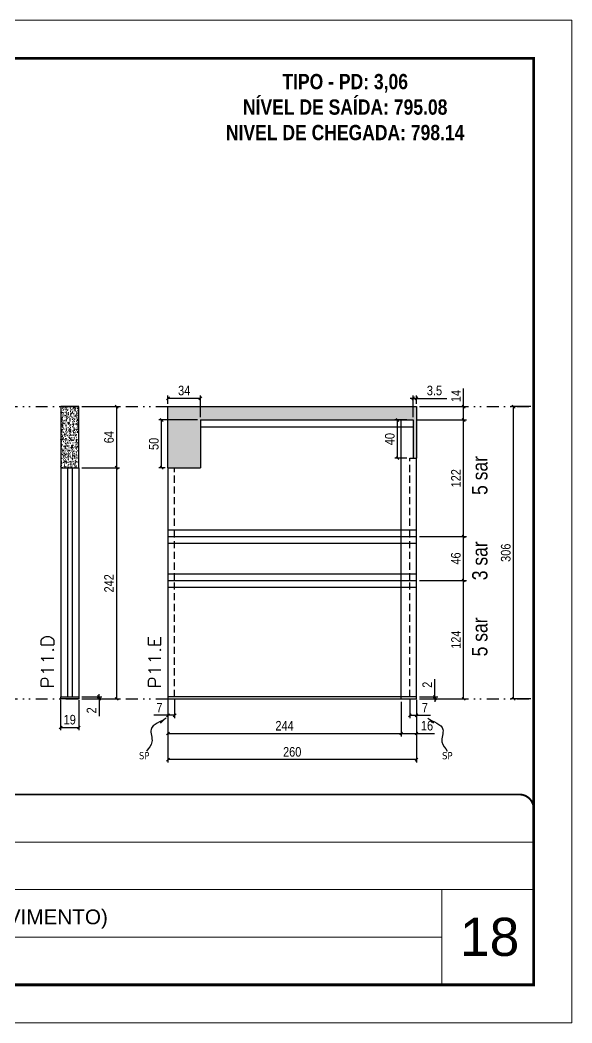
# Model space of a CAD drawing. Extents: x 14400 to 27878, y -21631 to 6985.
# Drawn here: x 16920 to 17497, y 1340 to 2390 of the extents above; entities that cross this region are included whole.
import ezdxf

# ---------------------------------------------------------------- set-up
doc = ezdxf.new("R2010")
doc.units = 0
for name, pattern in [('CONTINUO', [0]), ('DASHED', [0.75, 0.5, -0.25]), ('DIVIDE2', [0.625, 0.25, -0.125, 0, -0.125, 0, -0.125]), ('HIDDEN', [0.375, 0.25, -0.125])]:
    doc.linetypes.add(name, pattern=pattern)
for name, color, linetype, lineweight in [('CARIMBO', 255, 'Continuous', 9), ('Folhas', 255, 'Continuous', 9), ('SARRAFO DE PRESSAO', 251, 'DASHED', 9), ('Texto Seção', 7, 'Continuous', 15)]:
    doc.layers.add(name, color=color, linetype=linetype, lineweight=lineweight)
for name, color, linetype in [('COTA', 241, 'Continuous'), ('NOMENCLATURA', 7, 'Continuous'), ('Nível', 160, 'Continuous'), ('Painéis', 200, 'Continuous'), ('SARR_2.2x7', 40, 'Continuous'), ('Sarrafo de Pressão', 42, 'HIDDEN'), ('texto', 7, 'Continuous')]:
    doc.layers.add(name, color=color, linetype=linetype)
doc.styles.add('ARIAL', font='arial.ttf')
doc.styles.add('ARIAL_NARROW', font='ARIALN.TTF', dxfattribs={"height": 0.2})
doc.styles.add('COTA TECNICA', font='techl___.ttf', dxfattribs={"height": 10})
doc.styles.add('COTA TECNICA-50', font='techl___.ttf', dxfattribs={"height": 10})
doc.styles.add('REGUA-120', font='ROMANS.shx', dxfattribs={"height": 15})
doc.styles.add('ROMANC', font='techb___.ttf', dxfattribs={"height": 2.5})
doc.styles.get("Standard").update_dxf_attribs({"font": 'arial.ttf'})
doc.dimstyles.new('COTA PAINEL-50', dxfattribs={"dimtxt": 10, "dimasz": 3, "dimexe": 3, "dimexo": 3, "dimgap": 3, "dimtad": 1, "dimdec": 1, "dimzin": 12, "dimdsep": 46, "dimtxsty": 'COTA TECNICA-50', "dimblk1": 'OBLIQUE', "dimblk2": 'OBLIQUE', "dimsah": 1, "dimcen": 0.9, "dimclrd": 4, "dimclre": 4, "dimclrt": 240, "dimadec": 1, "dimazin": 3, "dimtfac": 1, "dimtdec": 1, "dimtmove": 0, "dimatfit": 3, "dimfxl": 1, "dimtolj": 1, "dimtzin": 12, "dimarcsym": 0})
doc.dimstyles.new('PAINEL', dxfattribs={"dimtxt": 10, "dimasz": 3, "dimexe": 3, "dimexo": 3, "dimgap": 3, "dimtad": 1, "dimdec": 1, "dimzin": 12, "dimdsep": 46, "dimtxsty": 'COTA TECNICA', "dimblk1": 'OBLIQUE', "dimblk2": 'OBLIQUE', "dimsah": 1, "dimcen": 0.9, "dimclrd": 4, "dimclre": 4, "dimclrt": 240, "dimadec": 1, "dimazin": 3, "dimtfac": 1, "dimtdec": 1, "dimtmove": 0, "dimatfit": 3, "dimfxl": 1, "dimtolj": 1, "dimtzin": 12, "dimarcsym": 0})
doc.dimstyles.get("Standard").update_dxf_attribs({"dimtxt": 0.18, "dimasz": 0.18, "dimexe": 0.18, "dimexo": 0.0625, "dimgap": 0.09, "dimtad": 0, "dimtih": 1, "dimtoh": 1, "dimdec": 4, "dimzin": 0, "dimdsep": 46, "dimtxsty": 'Standard', "dimcen": 0.09, "dimadec": 0, "dimazin": 0, "dimtfac": 1, "dimtdec": 4, "dimtofl": 0, "dimtmove": 0, "dimatfit": 3, "dimfxl": 1, "dimtolj": 1, "dimtzin": 0, "dimarcsym": 0})

# ---------------------------------------------------------------- blocks, each defined once
blk = doc.blocks.new('9999999999')
at = {"color": 30, "linetype": 'CONTINUO'}
for p, q in [((98564.6, 34379.6), (99584, 34379.6)), ((98564.6, 34329.8), (99488, 34329.8)), ((99584, 34329.8), (99488, 34329.8)), ((99488, 34329.8), (99488, 34230.2)), ((98564.6, 34280), (99488, 34280))]:
    blk.add_line(p, q, dxfattribs=at)
at = {"color": 30, "linetype": 'CONTINUO', "const_width": 2}
blk.add_lwpolyline([(99584, 34230.2), (99584, 34414.4, 0.414214), (99569, 34429.4), (98229, 34429.4, 0.414214), (98214, 34414.4), (98214, 34245.2, 0.414214), (98229, 34230.2), (99584, 34230.2)], format="xyb", dxfattribs=at)
at = {"layer": 'Folhas'}
blk.add_lwpolyline([(98139, 34190.2), (99624, 34190.2), (99624, 35240.2), (98139, 35240.2)], close=True, dxfattribs=at)
at = {"layer": 'Folhas', "color": 30, "const_width": 3}
blk.add_lwpolyline([(98214, 34230.2), (99584, 34230.2), (99584, 35200.2), (98214, 35200.2)], close=True, dxfattribs=at)
at = {"color": 7, "linetype": 'Continuous', "ltscale": 5, "style": 'ARIAL'}
blk.add_text('TIPO (7° AO 21° PAVIMENTO)', height=15.483, dxfattribs=at).set_placement((98837.7, 34293.5))
blk = doc.blocks.new('_Oblique')
at = {"color": 0, "linetype": 'ByBlock', "lineweight": -2}
blk.add_line((-0.5, -0.5), (0.5, 0.5), dxfattribs=at)
blk = doc.blocks.new('*D1131')
at = {"layer": 'COTA', "color": 4, "lineweight": -2, "transparency": 16777216}
for p, q in [((17074.4, 1678.7), (17074.4, 1613.1)), ((17334.4, 1678.7), (17334.4, 1613.1)), ((17334.4, 1616.1), (17074.4, 1616.1))]:
    blk.add_line(p, q, dxfattribs=at)
at = {"layer": 'Defpoints', "color": 0, "transparency": 16777216}
for p in [(17074.4, 1681.7), (17334.4, 1681.7), (17074.4, 1616.1)]:
    blk.add_point(p, dxfattribs=at)
at = {"layer": 'COTA', "color": 4, "lineweight": -2, "transparency": 16777216, "xscale": 3, "yscale": 3, "zscale": 3, "rotation": 180}
blk.add_blockref('_Oblique', (17074.4, 1616.1), dxfattribs=at)
at = {"layer": 'COTA', "color": 4, "lineweight": -2, "transparency": 16777216, "xscale": 3, "yscale": 3, "zscale": 3}
blk.add_blockref('_Oblique', (17334.4, 1616.1), dxfattribs=at)
at = {"layer": 'COTA', "color": 240, "transparency": 16777216, "insert": (17204.4, 1624.2), "char_height": 10, "attachment_point": 5, "style": 'COTA TECNICA'}
blk.add_mtext('\\A1;260', dxfattribs=at)
blk = doc.blocks.new('*D1132')
at = {"layer": 'COTA', "color": 4, "lineweight": -2, "transparency": 16777216}
for p, q in [((17327.4, 1678.7), (17327.4, 1659.5)), ((17334.4, 1676.7), (17334.4, 1659.5)), ((17327.4, 1662.5), (17334.4, 1662.5)), ((17334.4, 1662.5), (17349.1, 1662.5))]:
    blk.add_line(p, q, dxfattribs=at)
at = {"layer": 'Defpoints', "color": 0, "transparency": 16777216}
for p in [(17327.4, 1681.7), (17334.4, 1679.7), (17334.4, 1662.5)]:
    blk.add_point(p, dxfattribs=at)
at = {"layer": 'COTA', "color": 4, "lineweight": -2, "transparency": 16777216, "xscale": 3, "yscale": 3, "zscale": 3, "rotation": 180}
blk.add_blockref('_Oblique', (17327.4, 1662.5), dxfattribs=at)
at = {"layer": 'COTA', "color": 4, "lineweight": -2, "transparency": 16777216, "xscale": 3, "yscale": 3, "zscale": 3}
blk.add_blockref('_Oblique', (17334.4, 1662.5), dxfattribs=at)
at = {"layer": 'COTA', "color": 240, "transparency": 16777216, "insert": (17343.2, 1670.5), "char_height": 10, "attachment_point": 5, "style": 'COTA TECNICA-50'}
blk.add_mtext('\\A1;7', dxfattribs=at)
blk = doc.blocks.new('*D1133')
at = {"layer": 'COTA', "color": 4, "lineweight": -2, "transparency": 16777216}
for p, q in [((17074.4, 1676.7), (17074.4, 1659.5)), ((17081.4, 1678.7), (17081.4, 1659.5)), ((17074.4, 1662.5), (17059.6, 1662.5)), ((17081.4, 1662.5), (17074.4, 1662.5))]:
    blk.add_line(p, q, dxfattribs=at)
at = {"layer": 'Defpoints', "color": 0, "transparency": 16777216}
for p in [(17081.4, 1681.7), (17074.4, 1679.7), (17074.4, 1662.5)]:
    blk.add_point(p, dxfattribs=at)
at = {"layer": 'COTA', "color": 4, "lineweight": -2, "transparency": 16777216, "xscale": 3, "yscale": 3, "zscale": 3, "rotation": 180}
blk.add_blockref('_Oblique', (17074.4, 1662.5), dxfattribs=at)
at = {"layer": 'COTA', "color": 4, "lineweight": -2, "transparency": 16777216, "xscale": 3, "yscale": 3, "zscale": 3}
blk.add_blockref('_Oblique', (17081.4, 1662.5), dxfattribs=at)
at = {"layer": 'COTA', "color": 240, "transparency": 16777216, "insert": (17065.5, 1670.5), "char_height": 10, "attachment_point": 5, "style": 'COTA TECNICA-50'}
blk.add_mtext('\\A1;7', dxfattribs=at)
blk = doc.blocks.new('*D1134')
at = {"layer": 'COTA', "color": 4, "lineweight": -2, "transparency": 16777216}
for p, q in [((17353.6, 1681.7), (17353.6, 1700.5)), ((17337.4, 1681.7), (17356.6, 1681.7)), ((17353.6, 1679.7), (17353.6, 1681.7)), ((17337.4, 1679.7), (17356.6, 1679.7)), ((17353.6, 1679.7), (17353.6, 1676.7))]:
    blk.add_line(p, q, dxfattribs=at)
at = {"layer": 'Defpoints', "color": 0, "transparency": 16777216}
for p in [(17334.4, 1681.7), (17334.4, 1679.7), (17353.6, 1679.7)]:
    blk.add_point(p, dxfattribs=at)
at = {"layer": 'COTA', "color": 4, "lineweight": -2, "transparency": 16777216, "xscale": 3, "yscale": 3, "zscale": 3}
for p, rotation in [((17353.6, 1681.7), 270), ((17353.6, 1679.7), 90)]:
    blk.add_blockref('_Oblique', p, dxfattribs=dict(at, rotation=rotation))
at = {"layer": 'COTA', "color": 240, "transparency": 16777216, "insert": (17345.6, 1694.5), "char_height": 10, "attachment_point": 5, "rotation": 90, "style": 'COTA TECNICA-50'}
blk.add_mtext('\\A1;2', dxfattribs=at)
blk = doc.blocks.new('*D1135')
at = {"layer": 'COTA', "color": 4, "linetype": 'ByBlock', "lineweight": -2, "transparency": 16777216}
for p, q in [((17337.4, 1803.7), (17386.7, 1803.7)), ((17383.7, 1679.7), (17383.7, 1803.7)), ((17337.4, 1679.7), (17386.7, 1679.7))]:
    blk.add_line(p, q, dxfattribs=at)
at = {"layer": 'Defpoints', "color": 0, "linetype": 'ByBlock', "transparency": 16777216}
for p in [(17334.4, 1803.7), (17383.7, 1803.7), (17334.4, 1679.7)]:
    blk.add_point(p, dxfattribs=at)
at = {"layer": 'COTA', "color": 4, "linetype": 'ByBlock', "lineweight": -2, "transparency": 16777216, "xscale": 3, "yscale": 3, "zscale": 3}
for p, rotation in [((17383.7, 1803.7), 90), ((17383.7, 1679.7), 270)]:
    blk.add_blockref('_Oblique', p, dxfattribs=dict(at, rotation=rotation))
at = {"layer": 'COTA', "color": 240, "linetype": 'ByBlock', "transparency": 16777216, "insert": (17375.7, 1741.7), "char_height": 10, "attachment_point": 5, "rotation": 90, "style": 'COTA TECNICA'}
blk.add_mtext('\\A1;124', dxfattribs=at)
blk = doc.blocks.new('*D1136')
at = {"layer": 'COTA', "color": 4, "lineweight": -2, "transparency": 16777216}
for p, q in [((17074.4, 1676.7), (17074.4, 1640.5)), ((17318.4, 1676.7), (17318.4, 1640.5)), ((17074.4, 1643.5), (17318.4, 1643.5))]:
    blk.add_line(p, q, dxfattribs=at)
at = {"layer": 'Defpoints', "color": 0, "transparency": 16777216}
for p in [(17074.4, 1679.7), (17318.4, 1679.7), (17318.4, 1643.5)]:
    blk.add_point(p, dxfattribs=at)
at = {"layer": 'COTA', "color": 4, "lineweight": -2, "transparency": 16777216, "xscale": 3, "yscale": 3, "zscale": 3, "rotation": 180}
blk.add_blockref('_Oblique', (17074.4, 1643.5), dxfattribs=at)
at = {"layer": 'COTA', "color": 4, "lineweight": -2, "transparency": 16777216, "xscale": 3, "yscale": 3, "zscale": 3}
blk.add_blockref('_Oblique', (17318.4, 1643.5), dxfattribs=at)
at = {"layer": 'COTA', "color": 240, "transparency": 16777216, "insert": (17196.4, 1651.6), "char_height": 10, "attachment_point": 5, "style": 'COTA TECNICA'}
blk.add_mtext('\\A1;244', dxfattribs=at)
blk = doc.blocks.new('*D1153')
at = {"layer": 'COTA', "color": 4, "lineweight": -2, "transparency": 16777216}
for p, q in [((17454, 1985.7), (17433, 1985.7)), ((17436, 1679.7), (17436, 1985.7)), ((17454, 1679.7), (17433, 1679.7))]:
    blk.add_line(p, q, dxfattribs=at)
at = {"layer": 'Defpoints', "color": 0, "transparency": 16777216}
for p in [(17436, 1985.7), (17457, 1985.7), (17457, 1679.7)]:
    blk.add_point(p, dxfattribs=at)
at = {"layer": 'COTA', "color": 4, "lineweight": -2, "transparency": 16777216, "xscale": 3, "yscale": 3, "zscale": 3}
for p, rotation in [((17436, 1985.7), 90), ((17436, 1679.7), 270)]:
    blk.add_blockref('_Oblique', p, dxfattribs=dict(at, rotation=rotation))
at = {"layer": 'COTA', "color": 240, "transparency": 16777216, "insert": (17427.8, 1832.7), "char_height": 10, "attachment_point": 5, "rotation": 90, "style": 'COTA TECNICA'}
blk.add_mtext('\\A1;306', dxfattribs=at)
blk = doc.blocks.new('*D1154')
at = {"layer": 'COTA', "color": 4, "lineweight": -2, "transparency": 16777216}
for p, q in [((17333.9, 1971.7), (17386.7, 1971.7)), ((17383.7, 1849.7), (17383.7, 1971.7)), ((17337.4, 1849.7), (17386.7, 1849.7))]:
    blk.add_line(p, q, dxfattribs=at)
at = {"layer": 'Defpoints', "color": 0, "transparency": 16777216}
for p in [(17330.9, 1971.7), (17383.7, 1971.7), (17334.4, 1849.7)]:
    blk.add_point(p, dxfattribs=at)
at = {"layer": 'COTA', "color": 4, "lineweight": -2, "transparency": 16777216, "xscale": 3, "yscale": 3, "zscale": 3}
for p, rotation in [((17383.7, 1971.7), 90), ((17383.7, 1849.7), 270)]:
    blk.add_blockref('_Oblique', p, dxfattribs=dict(at, rotation=rotation))
at = {"layer": 'COTA', "color": 240, "transparency": 16777216, "insert": (17375.7, 1910.7), "char_height": 10, "attachment_point": 5, "rotation": 90, "style": 'COTA TECNICA'}
blk.add_mtext('\\A1;122', dxfattribs=at)
blk = doc.blocks.new('*D1155')
at = {"layer": 'COTA', "color": 4, "lineweight": -2, "transparency": 16777216}
for p, q in [((17383.7, 1985.7), (17383.7, 2004.8)), ((17337.4, 1985.7), (17386.7, 1985.7)), ((17383.7, 1971.7), (17383.7, 1985.7)), ((17333.9, 1971.7), (17386.7, 1971.7))]:
    blk.add_line(p, q, dxfattribs=at)
at = {"layer": 'Defpoints', "color": 0, "transparency": 16777216}
for p in [(17334.4, 1985.7), (17383.7, 1985.7), (17330.9, 1971.7)]:
    blk.add_point(p, dxfattribs=at)
at = {"layer": 'COTA', "color": 4, "lineweight": -2, "transparency": 16777216, "xscale": 3, "yscale": 3, "zscale": 3}
for p, rotation in [((17383.7, 1985.7), 90), ((17383.7, 1971.7), 270)]:
    blk.add_blockref('_Oblique', p, dxfattribs=dict(at, rotation=rotation))
at = {"layer": 'COTA', "color": 240, "transparency": 16777216, "insert": (17375.7, 1996.8), "char_height": 10, "attachment_point": 5, "rotation": 90, "style": 'COTA TECNICA'}
blk.add_mtext('\\A1;14', dxfattribs=at)
blk = doc.blocks.new('*D1156')
at = {"layer": 'COTA', "color": 4, "lineweight": -2, "transparency": 16777216}
for p, q in [((17105.4, 1971.7), (17064.8, 1971.7)), ((17067.8, 1921.7), (17067.8, 1971.7)), ((17071.4, 1921.7), (17064.8, 1921.7))]:
    blk.add_line(p, q, dxfattribs=at)
at = {"layer": 'Defpoints', "color": 0, "transparency": 16777216}
for p in [(17067.8, 1971.7), (17108.4, 1971.7), (17074.4, 1921.7)]:
    blk.add_point(p, dxfattribs=at)
at = {"layer": 'COTA', "color": 4, "lineweight": -2, "transparency": 16777216, "xscale": 3, "yscale": 3, "zscale": 3}
for p, rotation in [((17067.8, 1971.7), 90), ((17067.8, 1921.7), 270)]:
    blk.add_blockref('_Oblique', p, dxfattribs=dict(at, rotation=rotation))
at = {"layer": 'COTA', "color": 240, "transparency": 16777216, "insert": (17059.7, 1946.7), "char_height": 10, "attachment_point": 5, "rotation": 90, "style": 'COTA TECNICA'}
blk.add_mtext('\\A1;50', dxfattribs=at)
blk = doc.blocks.new('*D1157')
at = {"layer": 'COTA', "color": 4, "lineweight": -2, "transparency": 16777216}
for p, q in [((17074.4, 1988.7), (17074.4, 1997.3)), ((17108.4, 1974.7), (17108.4, 1997.3)), ((17108.4, 1994.3), (17074.4, 1994.3))]:
    blk.add_line(p, q, dxfattribs=at)
at = {"layer": 'Defpoints', "color": 0, "transparency": 16777216}
for p in [(17074.4, 1994.3), (17074.4, 1985.7), (17108.4, 1971.7)]:
    blk.add_point(p, dxfattribs=at)
at = {"layer": 'COTA', "color": 4, "lineweight": -2, "transparency": 16777216, "xscale": 3, "yscale": 3, "zscale": 3, "rotation": 180}
blk.add_blockref('_Oblique', (17074.4, 1994.3), dxfattribs=at)
at = {"layer": 'COTA', "color": 4, "lineweight": -2, "transparency": 16777216, "xscale": 3, "yscale": 3, "zscale": 3}
blk.add_blockref('_Oblique', (17108.4, 1994.3), dxfattribs=at)
at = {"layer": 'COTA', "color": 240, "transparency": 16777216, "insert": (17091.4, 2002.5), "char_height": 10, "attachment_point": 5, "style": 'COTA TECNICA'}
blk.add_mtext('\\A1;34', dxfattribs=at)
blk = doc.blocks.new('*D1550')
at = {"color": 4, "lineweight": -2, "transparency": 16777216}
for p, q in [((17318.4, 1676.7), (17318.4, 1640.5)), ((17334.4, 1676.7), (17334.4, 1640.5)), ((17318.4, 1643.5), (17334.4, 1643.5)), ((17334.4, 1643.5), (17353.4, 1643.5))]:
    blk.add_line(p, q, dxfattribs=at)
at = {"layer": 'Defpoints', "color": 0, "transparency": 16777216}
for p in [(17318.4, 1679.7), (17334.4, 1679.7), (17334.4, 1643.5)]:
    blk.add_point(p, dxfattribs=at)
at = {"color": 4, "lineweight": -2, "transparency": 16777216, "xscale": 3, "yscale": 3, "zscale": 3, "rotation": 180}
blk.add_blockref('_Oblique', (17318.4, 1643.5), dxfattribs=at)
at = {"color": 4, "lineweight": -2, "transparency": 16777216, "xscale": 3, "yscale": 3, "zscale": 3}
blk.add_blockref('_Oblique', (17334.4, 1643.5), dxfattribs=at)
at = {"color": 240, "transparency": 16777216, "insert": (17345.4, 1651.6), "char_height": 10, "attachment_point": 5, "style": 'COTA TECNICA'}
blk.add_mtext('\\A1;16', dxfattribs=at)
blk = doc.blocks.new('*D2874')
at = {"layer": 'COTA', "color": 4, "lineweight": -2, "transparency": 16777216}
for p, q in [((17330.9, 1974.7), (17330.9, 1997.3)), ((17334.4, 1988.7), (17334.4, 1997.3)), ((17330.9, 1994.3), (17327.9, 1994.3)), ((17330.9, 1994.3), (17334.4, 1994.3)), ((17334.4, 1994.3), (17366, 1994.3))]:
    blk.add_line(p, q, dxfattribs=at)
at = {"layer": 'Defpoints', "color": 0, "transparency": 16777216}
for p in [(17334.4, 1994.3), (17334.4, 1985.7), (17330.9, 1971.7)]:
    blk.add_point(p, dxfattribs=at)
at = {"layer": 'COTA', "color": 4, "lineweight": -2, "transparency": 16777216, "xscale": 3, "yscale": 3, "zscale": 3}
blk.add_blockref('_Oblique', (17330.9, 1994.3), dxfattribs=at)
at = {"layer": 'COTA', "color": 4, "lineweight": -2, "transparency": 16777216, "xscale": 3, "yscale": 3, "zscale": 3, "rotation": 180}
blk.add_blockref('_Oblique', (17334.4, 1994.3), dxfattribs=at)
at = {"layer": 'COTA', "color": 240, "transparency": 16777216, "insert": (17353.2, 2002.5), "char_height": 10, "attachment_point": 5, "style": 'COTA TECNICA'}
blk.add_mtext('\\A1;3.5', dxfattribs=at)
blk = doc.blocks.new('*D2875')
at = {"layer": 'COTA', "color": 4, "lineweight": -2, "transparency": 16777216}
for p, q in [((17337.4, 1849.7), (17386.7, 1849.7)), ((17383.7, 1803.7), (17383.7, 1849.7)), ((17337.4, 1803.7), (17386.7, 1803.7))]:
    blk.add_line(p, q, dxfattribs=at)
at = {"layer": 'Defpoints', "color": 0, "transparency": 16777216}
for p in [(17334.4, 1849.7), (17383.7, 1849.7), (17334.4, 1803.7)]:
    blk.add_point(p, dxfattribs=at)
at = {"layer": 'COTA', "color": 4, "lineweight": -2, "transparency": 16777216, "xscale": 3, "yscale": 3, "zscale": 3}
for p, rotation in [((17383.7, 1849.7), 90), ((17383.7, 1803.7), 270)]:
    blk.add_blockref('_Oblique', p, dxfattribs=dict(at, rotation=rotation))
at = {"layer": 'COTA', "color": 240, "transparency": 16777216, "insert": (17375.6, 1826.7), "char_height": 10, "attachment_point": 5, "rotation": 90, "style": 'COTA TECNICA'}
blk.add_mtext('\\A1;46', dxfattribs=at)
blk = doc.blocks.new('*D2876')
at = {"layer": 'COTA', "color": 4, "lineweight": -2, "transparency": 16777216}
for p, q in [((17324.4, 1971.7), (17311.6, 1971.7)), ((17314.6, 1931.7), (17314.6, 1971.7)), ((17324.4, 1931.7), (17311.6, 1931.7))]:
    blk.add_line(p, q, dxfattribs=at)
at = {"layer": 'Defpoints', "color": 0, "transparency": 16777216}
for p in [(17314.6, 1971.7), (17327.4, 1971.7), (17327.4, 1931.7)]:
    blk.add_point(p, dxfattribs=at)
at = {"layer": 'COTA', "color": 4, "lineweight": -2, "transparency": 16777216, "xscale": 3, "yscale": 3, "zscale": 3}
for p, rotation in [((17314.6, 1971.7), 90), ((17314.6, 1931.7), 270)]:
    blk.add_blockref('_Oblique', p, dxfattribs=dict(at, rotation=rotation))
at = {"layer": 'COTA', "color": 240, "transparency": 16777216, "insert": (17306.5, 1951.7), "char_height": 10, "attachment_point": 5, "rotation": 90, "style": 'COTA TECNICA'}
blk.add_mtext('\\A1;40', dxfattribs=at)
blk = doc.blocks.new('*D4616')
at = {"layer": 'COTA', "color": 4, "lineweight": -2, "transparency": 16777216}
for p, q in [((16962.2, 1678.7), (16962.2, 1646.8)), ((16981.2, 1678.7), (16981.2, 1646.8)), ((16962.2, 1649.8), (16981.2, 1649.8))]:
    blk.add_line(p, q, dxfattribs=at)
at = {"layer": 'Defpoints', "color": 0, "transparency": 16777216}
for p in [(16962.2, 1681.7), (16981.2, 1681.7), (16981.2, 1649.8)]:
    blk.add_point(p, dxfattribs=at)
at = {"layer": 'COTA', "color": 4, "lineweight": -2, "transparency": 16777216, "xscale": 3, "yscale": 3, "zscale": 3, "rotation": 180}
blk.add_blockref('_Oblique', (16962.2, 1649.8), dxfattribs=at)
at = {"layer": 'COTA', "color": 4, "lineweight": -2, "transparency": 16777216, "xscale": 3, "yscale": 3, "zscale": 3}
blk.add_blockref('_Oblique', (16981.2, 1649.8), dxfattribs=at)
at = {"layer": 'COTA', "color": 240, "transparency": 16777216, "insert": (16971.7, 1657.9), "char_height": 10, "attachment_point": 5, "style": 'COTA TECNICA'}
blk.add_mtext('\\A1;19', dxfattribs=at)
blk = doc.blocks.new('*D4617')
at = {"layer": 'COTA', "color": 4, "lineweight": -2, "transparency": 16777216}
for p, q in [((16984.2, 1681.7), (17005.4, 1681.7)), ((17002.4, 1681.7), (17002.4, 1684.7)), ((17002.4, 1681.7), (17002.4, 1679.7)), ((16984.2, 1679.7), (17005.4, 1679.7)), ((17002.4, 1679.7), (17002.4, 1661.6))]:
    blk.add_line(p, q, dxfattribs=at)
at = {"layer": 'Defpoints', "color": 0, "transparency": 16777216}
for p in [(16981.2, 1681.7), (17002.4, 1681.7), (16981.2, 1679.7)]:
    blk.add_point(p, dxfattribs=at)
at = {"layer": 'COTA', "color": 4, "lineweight": -2, "transparency": 16777216, "xscale": 3, "yscale": 3, "zscale": 3}
for p, rotation in [((17002.4, 1681.7), 270), ((17002.4, 1679.7), 90)]:
    blk.add_blockref('_Oblique', p, dxfattribs=dict(at, rotation=rotation))
at = {"layer": 'COTA', "color": 240, "transparency": 16777216, "insert": (16994.4, 1667.7), "char_height": 10, "attachment_point": 5, "rotation": 90, "style": 'COTA TECNICA-50'}
blk.add_mtext('\\A1;2', dxfattribs=at)
blk = doc.blocks.new('*D4618')
at = {"layer": 'COTA', "color": 4, "lineweight": -2, "transparency": 16777216}
for p, q in [((16984.2, 1921.7), (17023.9, 1921.7)), ((17020.9, 1679.7), (17020.9, 1921.7)), ((16984.2, 1679.7), (17023.9, 1679.7))]:
    blk.add_line(p, q, dxfattribs=at)
at = {"layer": 'Defpoints', "color": 0, "transparency": 16777216}
for p in [(16981.2, 1921.7), (17020.9, 1921.7), (16981.2, 1679.7)]:
    blk.add_point(p, dxfattribs=at)
at = {"layer": 'COTA', "color": 4, "lineweight": -2, "transparency": 16777216, "xscale": 3, "yscale": 3, "zscale": 3}
for p, rotation in [((17020.9, 1921.7), 90), ((17020.9, 1679.7), 270)]:
    blk.add_blockref('_Oblique', p, dxfattribs=dict(at, rotation=rotation))
at = {"layer": 'COTA', "color": 240, "transparency": 16777216, "insert": (17012.8, 1800.7), "char_height": 10, "attachment_point": 5, "rotation": 90, "style": 'COTA TECNICA-50'}
blk.add_mtext('\\A1;242', dxfattribs=at)
blk = doc.blocks.new('*D4619')
at = {"layer": 'COTA', "color": 4, "lineweight": -2, "transparency": 16777216}
for p, q in [((16984.2, 1985.7), (17023.9, 1985.7)), ((17020.9, 1921.7), (17020.9, 1985.7)), ((16984.2, 1921.7), (17023.9, 1921.7))]:
    blk.add_line(p, q, dxfattribs=at)
at = {"layer": 'Defpoints', "color": 0, "transparency": 16777216}
for p in [(16981.2, 1985.7), (17020.9, 1985.7), (16981.2, 1921.7)]:
    blk.add_point(p, dxfattribs=at)
at = {"layer": 'COTA', "color": 4, "lineweight": -2, "transparency": 16777216, "xscale": 3, "yscale": 3, "zscale": 3}
for p, rotation in [((17020.9, 1985.7), 90), ((17020.9, 1921.7), 270)]:
    blk.add_blockref('_Oblique', p, dxfattribs=dict(at, rotation=rotation))
at = {"layer": 'COTA', "color": 240, "transparency": 16777216, "insert": (17012.8, 1953.7), "char_height": 10, "attachment_point": 5, "rotation": 90, "style": 'COTA TECNICA'}
blk.add_mtext('\\A1;64', dxfattribs=at)

msp = doc.modelspace()

# ---------------------------------------------------------------- hatches: boundary and pattern name
at = {"layer": 'COTA'}
h = msp.add_hatch(dxfattribs=at)
h.set_pattern_fill('AR-CONC', color=256, scale=0.03)
h.set_pattern_definition([(50, (-1780.807, -2347.15), (5.4655401, -0.4781726), [0.5715, -6.2865]), (355, (-1780.807, -2347.15), (-1.0573026, 5.7317054), [0.4572, -5.0292175]), (100.451445, (-1780.3516, -2347.19), (4.4082374, 5.2535326), [0.4857003, -5.3427073]), (46.1842, (-1780.807, -2345.626), (8.1323712, -1.2612698), [0.85725, -9.42975]), (96.635558, (-1780.129, -2345.731), (7.122124, 7.4227837), [0.7285507, -8.0140682]), (351.18415, (-1780.807, -2345.626), (7.122124, 7.4227837), [0.685799, -7.543792]), (21, (-1780.045, -2346.007), (4.5484317, -3.0679559), [0.5715, -6.2865]), (326, (-1780.045, -2346.007), (1.8540609, 5.525639), [0.4572, -5.0292]), (71.451445, (-1779.666, -2346.263), (6.4024926, 2.457683), [0.4857003, -5.3426981]), (37.5, (-1780.807, -2347.1502), (0.0926581, 2.53665117), [0, -4.96824, 0, -5.1054, 0, -5.04825]), (7.5, (-1780.807, -2347.1502), (2.00458988, 3.00541724), [0, -2.91084, 0, -4.85394, 0, -1.92405]), (327.5, (-1782.5063, -2347.1502), (4.06771786, -0.17186232), [0, -1.905, 0, -5.9436, 0, -7.8867]), (317.5, (-1783.2683, -2347.1502), (4.44387544, 0.7627947), [0, -2.4765, 0, -3.94716, 0, -5.6007])])
h.paths.add_polyline_path([(16962.246, 1921.71), (16981.246, 1921.71), (16981.246, 1985.71), (16962.246, 1985.71)])
h = msp.add_hatch(dxfattribs=at)
h.set_pattern_fill('AR-CONC', color=256, scale=0.03)
h.set_pattern_definition([(50, (51.9196, 0), (5.4655401, -0.4781726), [0.5715, -6.2865]), (355, (51.9196, 0), (-1.0573026, 5.7317054), [0.4572, -5.0292175]), (100.451445, (52.375, -0.04), (4.4082374, 5.2535326), [0.4857003, -5.3427073]), (46.1842, (51.9196, 1.524), (8.1323712, -1.2612698), [0.85725, -9.42975]), (96.63556, (52.597, 1.419), (7.122124, 7.4227837), [0.7285507, -8.0140682]), (351.18415, (51.92, 1.524), (7.122124, 7.4227837), [0.685799, -7.543792]), (21, (52.6816, 1.143), (4.5484317, -3.067956), [0.5715, -6.2865]), (326, (52.6816, 1.143), (1.8540609, 5.525639), [0.4572, -5.0292]), (71.451445, (53.0607, 0.8873), (6.4024926, 2.457683), [0.4857003, -5.3426981]), (37.5, (51.9196, 0), (0.0926581, 2.53665117), [0, -4.96824, 0, -5.1054, 0, -5.04825]), (7.5, (51.9196, 0), (2.00458988, 3.00541724), [0, -2.91084, 0, -4.85394, 0, -1.92405]), (327.5, (50.2204, 0), (4.06771786, -0.17186232), [0, -1.905, 0, -5.9436, 0, -7.8867]), (317.5, (49.4584, 0), (4.44387544, 0.7627947), [0, -2.4765, 0, -3.94716, 0, -5.6007])])
h.paths.add_polyline_path([(17108.377, 1971.71), (17330.877, 1971.71), (17330.877, 1931.71), (17334.377, 1931.71), (17334.377, 1985.71), (17074.377, 1985.71), (17074.377, 1921.71), (17108.377, 1921.71)])

# ---------------------------------------------------------------- linework, layer by layer
for p, q in [((17074.377, 1921.71), (17074.377, 1985.71)), ((17074.377, 1985.71), (17334.377, 1985.71)), ((17334.377, 1985.71), (17334.377, 1931.71))]:
    msp.add_line(p, q, dxfattribs=at)
msp.add_lwpolyline([(16962.246, 1921.71), (16981.246, 1921.71), (16981.246, 1985.71), (16962.246, 1985.71)], close=True, dxfattribs=at)
at = {"layer": 'Nível', "color": 4, "linetype": 'DIVIDE2', "ltscale": 50}
for p, q in [((16086.967, 1985.71), (17456.967, 1985.71)), ((16086.967, 1679.71), (17456.967, 1679.71))]:
    msp.add_line(p, q, dxfattribs=at)
at = {"layer": 'Painéis'}
for p, q in [((17108.377, 1971.71), (17108.377, 1921.71)), ((17108.377, 1971.71), (17330.877, 1971.71)), ((17318.377, 1679.71), (17318.377, 1971.71)), ((17330.877, 1971.71), (17330.877, 1931.71)), ((16962.246, 1921.71), (16962.246, 1681.71)), ((16962.246, 1921.71), (16981.246, 1921.71)), ((16981.246, 1921.71), (16981.246, 1681.71)), ((17074.377, 1921.71), (17074.377, 1681.71)), ((17074.377, 1921.71), (17108.377, 1921.71)), ((17327.377, 1931.71), (17334.377, 1931.71)), ((17334.377, 1681.71), (17334.377, 1931.71)), ((17074.377, 1849.71), (17334.377, 1849.71)), ((17074.377, 1803.71), (17334.377, 1803.71)), ((16962.246, 1681.71), (16981.246, 1681.71)), ((16962.246, 1679.71), (16962.246, 1681.71)), ((16981.246, 1681.71), (16981.246, 1679.71)), ((16981.246, 1679.71), (16962.246, 1679.71))]:
    msp.add_line(p, q, dxfattribs=at)
msp.add_lwpolyline([(17334.377, 1681.71), (17074.377, 1681.71), (17074.377, 1679.71), (17334.377, 1679.71)], close=True, dxfattribs=at)
at = {"layer": 'SARR_2.2x7'}
for p, q in [((17108.377, 1964.71), (17330.877, 1964.71)), ((16969.246, 1921.71), (16969.246, 1681.71)), ((16974.246, 1921.71), (16974.246, 1681.71)), ((17074.377, 1856.71), (17334.377, 1856.71)), ((17074.377, 1842.71), (17334.377, 1842.71)), ((17074.377, 1810.71), (17334.377, 1810.71)), ((17074.377, 1796.71), (17334.377, 1796.71))]:
    msp.add_line(p, q, dxfattribs=at)
at = {"layer": 'Sarrafo de Pressão', "ltscale": 30}
for p, q in [((17081.377, 1849.71), (17081.377, 1921.71)), ((17327.377, 1849.71), (17327.377, 1931.71)), ((17081.377, 1803.71), (17081.377, 1849.71)), ((17327.377, 1803.71), (17327.377, 1849.71)), ((17081.377, 1681.71), (17081.377, 1803.71)), ((17327.377, 1681.71), (17327.377, 1803.71))]:
    msp.add_line(p, q, dxfattribs=at)

# ---------------------------------------------------------------- block references
at = {"layer": 'SARRAFO DE PRESSAO', "color": 6, "linetype": 'ByBlock'}
msp.add_blockref('9999999999', (-82127.011, -32849.778), dxfattribs=at)

# ---------------------------------------------------------------- texts
at = {"layer": 'CARIMBO', "style": 'ARIAL'}
msp.add_text('18', height=40, dxfattribs=at).set_placement((17379.828, 1410.571))
at = {"layer": 'NOMENCLATURA', "style": 'ARIAL_NARROW'}
for s, p in [('5 sar', (17408.62, 1893.229)), ('3 sar', (17408.62, 1803.919)), ('5 sar', (17408.62, 1724.229))]:
    msp.add_text(s, height=16, rotation=90, dxfattribs=at).set_placement(p)
at = {"layer": 'NOMENCLATURA', "color": 2, "insert": (17259.806, 2334.012), "char_height": 16, "attachment_point": 2, "style": 'ROMANC'}
msp.add_mtext_dynamic_manual_height_columns('TIPO - PD: 3,06\\PNÍVEL DE SAÍDA: 795.08\\PNIVEL DE CHEGADA: 798.14', width=432.35115, gutter_width=1, heights=[0], dxfattribs=at)
at = {"layer": 'texto', "color": 0, "char_height": 7.5, "attachment_point": 5}
for insert in [(17049.6, 1620.219), (17366.624, 1620.219)]:
    msp.add_mtext('{\\fTahoma|b0|i0|c0|p34;\\C4;SP}', dxfattribs=dict(at, insert=insert))
at = {"layer": 'Texto Seção', "style": 'REGUA-120', "width": 1.1}
for s, p in [('P11.D', (16954.997, 1690.473)), ('P11.E', (17067.127, 1690.473))]:
    msp.add_text(s, height=13, rotation=90, dxfattribs=at).set_placement(p)

# ---------------------------------------------------------------- dimensions: what is measured, and where the dimension line sits
dim = msp.add_linear_dim(base=(17334.377, 1643.53), p1=(17318.377, 1679.71), p2=(17334.377, 1679.71), dimstyle='PAINEL')
dim.commit()
dim.dimension.update_dxf_attribs({"geometry": '*D1550', "text_midpoint": (17345.384, 1651.633)})
at = {"layer": 'COTA'}
for base, p1, p2, dimstyle, picture, middle in [((17074.377, 1994.295), (17108.377, 1971.71), (17074.377, 1985.71), 'PAINEL', '*D1157', (17091.377, 2002.514)), ((17334.377, 1994.295), (17330.877, 1971.71), (17334.377, 1985.71), 'PAINEL', '*D2874', (17353.179, 2002.514)), ((17334.377, 1662.468), (17327.377, 1681.71), (17334.377, 1679.71), 'COTA PAINEL-50', '*D1132', (17343.242, 1670.541)), ((17318.377, 1643.53), (17074.377, 1679.71), (17318.377, 1679.71), 'PAINEL', '*D1136', (17196.377, 1651.603))]:
    dim = msp.add_linear_dim(base=base, p1=p1, p2=p2, dimstyle=dimstyle, dxfattribs=at)
    dim.commit()
    dim.dimension.update_dxf_attribs({"geometry": picture, "text_midpoint": middle})
for base, p1, p2, angle, dimstyle, picture, middle in [((17383.744, 1985.71), (17330.877, 1971.71), (17334.377, 1985.71), 90, 'PAINEL', '*D1155', (17375.671, 1996.768)), ((17020.891, 1985.71), (16981.246, 1921.71), (16981.246, 1985.71), 90, 'PAINEL', '*D4619', (17012.788, 1953.71)), ((17436.04, 1985.71), (17456.967, 1679.71), (17456.967, 1985.71), 90, 'PAINEL', '*D1153', (17427.821, 1832.71)), ((17067.815, 1971.71), (17074.377, 1921.71), (17108.377, 1971.71), 90, 'PAINEL', '*D1156', (17059.705, 1946.71)), ((17314.563, 1971.71), (17327.377, 1931.71), (17327.377, 1971.71), 90, 'PAINEL', '*D2876', (17306.461, 1951.71)), ((17383.744, 1971.71), (17334.377, 1849.71), (17330.877, 1971.71), 90, 'PAINEL', '*D1154', (17375.685, 1910.71)), ((17020.891, 1921.71), (16981.246, 1679.71), (16981.246, 1921.71), 90, 'COTA PAINEL-50', '*D4618', (17012.817, 1800.71)), ((17383.744, 1849.71), (17334.377, 1803.71), (17334.377, 1849.71), 90, 'PAINEL', '*D2875', (17375.642, 1826.71)), ((17074.377, 1662.468), (17081.377, 1681.71), (17074.377, 1679.71), 180, 'COTA PAINEL-50', '*D1133', (17065.511, 1670.541))]:
    dim = msp.add_linear_dim(base=base, p1=p1, p2=p2, angle=angle, dimstyle=dimstyle, dxfattribs=at)
    dim.commit()
    dim.dimension.update_dxf_attribs({"geometry": picture, "text_midpoint": middle})
at = {"layer": 'COTA', "linetype": 'ByBlock'}
dim = msp.add_aligned_dim(p1=(17334.377, 1679.71), p2=(17334.377, 1803.71), distance=-49.367, dimstyle='PAINEL', dxfattribs=at)
dim.commit()
dim.dimension.update_dxf_attribs({"geometry": '*D1135', "text_midpoint": (17375.671, 1741.71)})
at = {"layer": 'COTA'}
for base, p1, p2, picture, middle in [((17353.635, 1679.71), (17334.377, 1681.71), (17334.377, 1679.71), '*D1134', (17353.635, 1694.457)), ((17002.44, 1681.71), (16981.246, 1679.71), (16981.246, 1681.71), '*D4617', (17002.44, 1667.654))]:
    dim = msp.add_linear_dim(base=base, p1=p1, p2=p2, angle=90, dimstyle='COTA PAINEL-50', dxfattribs=at)
    dim.commit()
    dim.dimension.update_dxf_attribs({"geometry": picture, "text_midpoint": middle, "dimtype": 160})
dim = msp.add_linear_dim(base=(16981.246, 1649.816), p1=(16962.246, 1681.71), p2=(16981.246, 1681.71), dimstyle='PAINEL', override={"dimarcsym": 2}, dxfattribs=at)
dim.commit()
dim.dimension.update_dxf_attribs({"geometry": '*D4616', "text_midpoint": (16971.746, 1657.904)})
dim = msp.add_linear_dim(base=(17074.377, 1616.093), p1=(17334.377, 1681.71), p2=(17074.377, 1681.71), angle=180, dimstyle='PAINEL', override={"dimarcsym": 2}, dxfattribs=at)
dim.commit()
dim.dimension.update_dxf_attribs({"geometry": '*D1131', "text_midpoint": (17204.377, 1624.195)})

# ---------------------------------------------------------------- leaders
at = {"layer": 'COTA', "path_type": 1}
for points in [[(17072.548, 1659.529), (17056.762, 1647.694), (17057.688, 1634.688), (17052.135, 1624.906)], [(17346.206, 1659.529), (17361.991, 1647.694), (17361.066, 1634.688), (17366.618, 1624.906)]]:
    msp.add_leader(points, dimstyle='Standard', override={"dimasz": 8}, dxfattribs=at)

doc.saveas('drawing.dxf')
